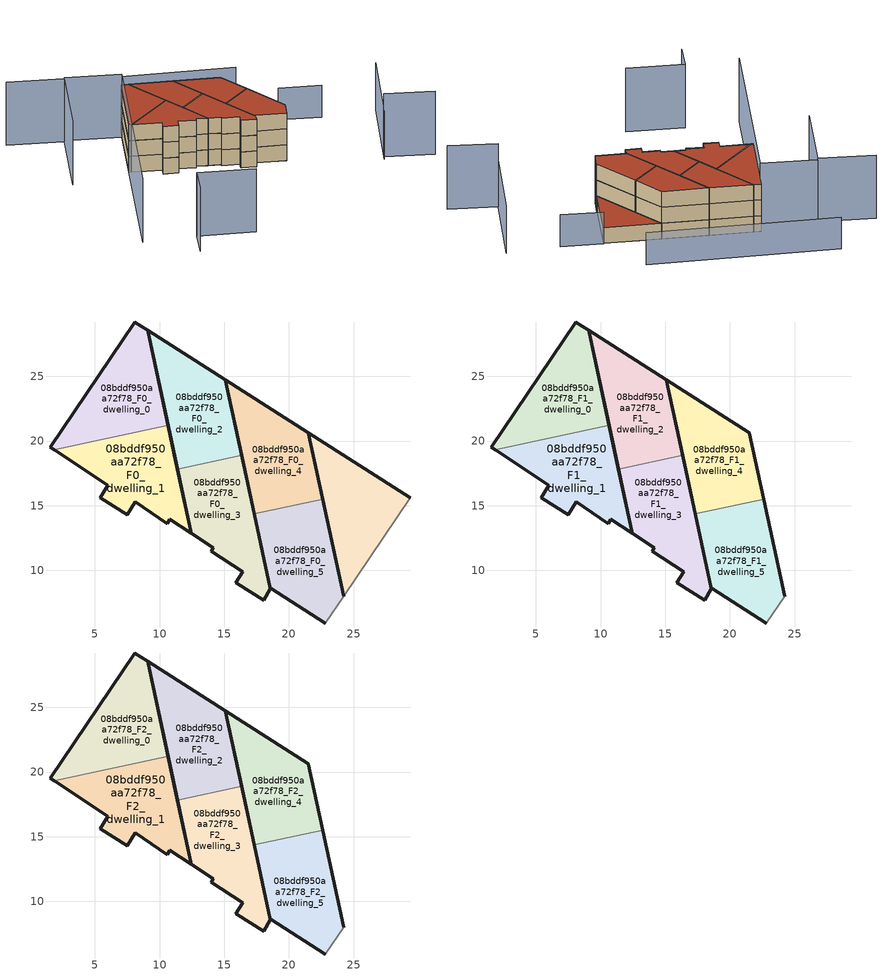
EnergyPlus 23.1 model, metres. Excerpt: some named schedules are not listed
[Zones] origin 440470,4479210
08bddf950aa72f78_F0_dwelling_0
 floor ground (EU_floor_Construction): 10.66,21.21 9.07,28.57 8.08,29.21 1.55,19.51 1.84,19.32 z0
 wall outside (EU_wall_Construction): 1.84,19.32 1.55,19.51 8.08,29.21 9.07,28.57 10.66,21.21 z0:3
 wall to 08bddf950aa72f78_F0_dwelling_1 (EU_wall_Construction): 10.66,21.21 1.84,19.32 z0:3
08bddf950aa72f78_F0_dwelling_1
 floor ground (EU_floor_Construction): 12.45,12.87 10.66,21.21 1.84,19.32 6,16.57 5.4,15.62 7.5,14.3 8.11,15.3 10.58,13.62 10.79,13.95 z0
 wall outside (EU_wall_Construction): 10.66,21.21 12.45,12.87 10.79,13.95 10.58,13.62 8.11,15.3 7.5,14.3 5.4,15.62 6,16.57 1.84,19.32 z0:3
08bddf950aa72f78_F0_dwelling_2
 floor ground (EU_floor_Construction): 16.34,18.91 15.08,24.73 9.07,28.57 11.38,17.84 z0
 wall outside (EU_wall_Construction): 11.38,17.84 9.07,28.57 15.08,24.73 16.34,18.91 z0:3
 wall to 08bddf950aa72f78_F0_dwelling_3 (EU_wall_Construction): 16.34,18.91 11.38,17.84 z0:3
08bddf950aa72f78_F0_dwelling_3
 floor ground (EU_floor_Construction): 18.05,7.68 18.56,8.57 16.34,18.91 11.38,17.84 12.45,12.87 14.15,11.76 13.98,11.48 16.43,9.9 15.89,9.04 15.98,8.99 z0
 wall outside (EU_wall_Construction): 16.34,18.91 18.56,8.57 18.05,7.68 15.98,8.99 15.89,9.04 16.43,9.9 13.98,11.48 14.15,11.76 12.45,12.87 11.38,17.84 z0:3
08bddf950aa72f78_F0_dwelling_4
 floor ground (EU_floor_Construction): 22.61,15.5 21.5,20.63 15.08,24.73 17.31,14.37 z0
 wall outside (EU_wall_Construction): 17.31,14.37 15.08,24.73 21.5,20.63 22.61,15.5 z0:3
 wall to 08bddf950aa72f78_F0_dwelling_5 (EU_wall_Construction): 22.61,15.5 17.31,14.37 z0:3
08bddf950aa72f78_F0_dwelling_5
 floor ground (EU_floor_Construction): 22.82,5.93 24.22,8 22.61,15.5 17.31,14.37 18.56,8.57 18.59,8.63 z0
 wall outside (EU_wall_Construction): 22.82,5.93 18.59,8.63 18.56,8.57 17.31,14.37 / 22.61,15.5 24.22,8 z0:3
 wall adiabatic (EU_wall_Construction): 24.22,8 22.82,5.93 z0:3
08bddf950aa72f78_F0_dwelling_6
 floor ground (EU_floor_Construction): 24.22,8 29.38,15.61 21.5,20.63 z0
 wall outside (EU_wall_Construction): 24.22,8 21.5,20.63 29.38,15.61 z0:3
 wall adiabatic (EU_wall_Construction): 29.38,15.61 24.22,8 z0:3
 roof outside (EU_roof_Construction): 29.38,15.61 24.22,8 21.5,20.63 z3
08bddf950aa72f78_F1_dwelling_0
 floor to 08bddf950aa72f78_F0_dwelling_0 (EU_floor_Construction): 10.66,21.21 9.07,28.57 8.08,29.21 1.55,19.51 1.84,19.32 z3
 wall outside (EU_wall_Construction): 1.84,19.32 1.55,19.51 8.08,29.21 9.07,28.57 10.66,21.21 z3:6
 wall to 08bddf950aa72f78_F1_dwelling_1 (EU_wall_Construction): 10.66,21.21 1.84,19.32 z3:6
08bddf950aa72f78_F1_dwelling_1
 floor to 08bddf950aa72f78_F0_dwelling_1 (EU_floor_Construction): 12.45,12.87 10.66,21.21 1.84,19.32 6,16.57 5.4,15.62 7.5,14.3 8.11,15.3 10.58,13.62 10.79,13.95 z3
 wall outside (EU_wall_Construction): 10.66,21.21 12.45,12.87 10.79,13.95 10.58,13.62 8.11,15.3 7.5,14.3 5.4,15.62 6,16.57 1.84,19.32 z3:6
08bddf950aa72f78_F1_dwelling_2
 floor to 08bddf950aa72f78_F0_dwelling_2 (EU_floor_Construction): 16.34,18.91 15.08,24.73 9.07,28.57 11.38,17.84 z3
 wall outside (EU_wall_Construction): 11.38,17.84 9.07,28.57 15.08,24.73 16.34,18.91 z3:6
 wall to 08bddf950aa72f78_F1_dwelling_3 (EU_wall_Construction): 16.34,18.91 11.38,17.84 z3:6
08bddf950aa72f78_F1_dwelling_3
 floor to 08bddf950aa72f78_F0_dwelling_3 (EU_floor_Construction): 18.05,7.68 18.56,8.57 16.34,18.91 11.38,17.84 12.45,12.87 14.15,11.76 13.98,11.48 16.43,9.9 15.89,9.04 15.98,8.99 z3
 wall outside (EU_wall_Construction): 16.34,18.91 18.56,8.57 18.05,7.68 15.98,8.99 15.89,9.04 16.43,9.9 13.98,11.48 14.15,11.76 12.45,12.87 11.38,17.84 z3:6
08bddf950aa72f78_F1_dwelling_4
 floor to 08bddf950aa72f78_F0_dwelling_4 (EU_floor_Construction): 22.61,15.5 21.5,20.63 15.08,24.73 17.31,14.37 z3
 wall outside (EU_wall_Construction): 17.31,14.37 15.08,24.73 21.5,20.63 22.61,15.5 z3:6
 wall to 08bddf950aa72f78_F1_dwelling_5 (EU_wall_Construction): 22.61,15.5 17.31,14.37 z3:6
08bddf950aa72f78_F1_dwelling_5
 floor to 08bddf950aa72f78_F0_dwelling_5 (EU_floor_Construction): 22.82,5.93 24.22,8 22.61,15.5 17.31,14.37 18.56,8.57 18.59,8.63 z3
 wall outside (EU_wall_Construction): 22.82,5.93 18.59,8.63 18.56,8.57 17.31,14.37 / 22.61,15.5 24.22,8 z3:6
 wall adiabatic (EU_wall_Construction): 24.22,8 22.82,5.93 z3:6
08bddf950aa72f78_F2_dwelling_0
 floor to 08bddf950aa72f78_F1_dwelling_0 (EU_floor_Construction): 10.66,21.21 9.07,28.57 8.08,29.21 1.55,19.51 1.84,19.32 z6
 wall outside (EU_wall_Construction): 1.84,19.32 1.55,19.51 8.08,29.21 9.07,28.57 10.66,21.21 z6:9
 wall to 08bddf950aa72f78_F2_dwelling_1 (EU_wall_Construction): 10.66,21.21 1.84,19.32 z6:9
 roof outside (EU_roof_Construction): 9.07,28.57 10.66,21.21 1.84,19.32 1.55,19.51 8.08,29.21 z9
08bddf950aa72f78_F2_dwelling_1
 floor to 08bddf950aa72f78_F1_dwelling_1 (EU_floor_Construction): 12.45,12.87 10.66,21.21 1.84,19.32 6,16.57 5.4,15.62 7.5,14.3 8.11,15.3 10.58,13.62 10.79,13.95 z6
 wall outside (EU_wall_Construction): 10.66,21.21 12.45,12.87 10.79,13.95 10.58,13.62 8.11,15.3 7.5,14.3 5.4,15.62 6,16.57 1.84,19.32 z6:9
 roof outside (EU_roof_Construction): 10.66,21.21 12.45,12.87 10.79,13.95 10.58,13.62 8.11,15.3 7.5,14.3 5.4,15.62 6,16.57 1.84,19.32 z9
08bddf950aa72f78_F2_dwelling_2
 floor to 08bddf950aa72f78_F1_dwelling_2 (EU_floor_Construction): 16.34,18.91 15.08,24.73 9.07,28.57 11.38,17.84 z6
 wall outside (EU_wall_Construction): 11.38,17.84 9.07,28.57 15.08,24.73 16.34,18.91 z6:9
 wall to 08bddf950aa72f78_F2_dwelling_3 (EU_wall_Construction): 16.34,18.91 11.38,17.84 z6:9
 roof outside (EU_roof_Construction): 15.08,24.73 16.34,18.91 11.38,17.84 9.07,28.57 z9
08bddf950aa72f78_F2_dwelling_3
 floor to 08bddf950aa72f78_F1_dwelling_3 (EU_floor_Construction): 18.05,7.68 18.56,8.57 16.34,18.91 11.38,17.84 12.45,12.87 14.15,11.76 13.98,11.48 16.43,9.9 15.89,9.04 15.98,8.99 z6
 wall outside (EU_wall_Construction): 16.34,18.91 18.56,8.57 18.05,7.68 15.98,8.99 15.89,9.04 16.43,9.9 13.98,11.48 14.15,11.76 12.45,12.87 11.38,17.84 z6:9
 roof outside (EU_roof_Construction): 16.34,18.91 18.56,8.57 18.05,7.68 15.98,8.99 15.89,9.04 16.43,9.9 13.98,11.48 14.15,11.76 12.45,12.87 11.38,17.84 z9
08bddf950aa72f78_F2_dwelling_4
 floor to 08bddf950aa72f78_F1_dwelling_4 (EU_floor_Construction): 22.61,15.5 21.5,20.63 15.08,24.73 17.31,14.37 z6
 wall outside (EU_wall_Construction): 17.31,14.37 15.08,24.73 21.5,20.63 22.61,15.5 z6:9
 wall to 08bddf950aa72f78_F2_dwelling_5 (EU_wall_Construction): 22.61,15.5 17.31,14.37 z6:9
 roof outside (EU_roof_Construction): 21.5,20.63 22.61,15.5 17.31,14.37 15.08,24.73 z9
08bddf950aa72f78_F2_dwelling_5
 floor to 08bddf950aa72f78_F1_dwelling_5 (EU_floor_Construction): 22.82,5.93 24.22,8 22.61,15.5 17.31,14.37 18.56,8.57 18.59,8.63 z6
 wall outside (EU_wall_Construction): 22.82,5.93 18.59,8.63 18.56,8.57 17.31,14.37 / 22.61,15.5 24.22,8 z6:9
 wall adiabatic (EU_wall_Construction): 24.22,8 22.82,5.93 z6:9
 roof outside (EU_roof_Construction): 22.61,15.5 24.22,8 22.82,5.93 18.59,8.63 18.56,8.57 17.31,14.37 z9
shading: 35.21,-3.19 41.87,-7.9 / -4.51,-5.06 -2.13,-1.42 / -2.13,-1.42 5.81,-6.6 / -0.38,33.09 7.24,27.93 / 7.24,27.93 -9.75,2.81 / -8.22,38.04 -0.53,32.8 / -0.53,32.8 -7.51,22.56 z0:12; 34.83,-3.73 42.94,7.85 z0:9; 29.41,15.78 35.17,11.89 / 28.16,24.65 1.7,41.19 z0:6
[Building]
EU S2 Campaign: North Axis=0; Terrain=City; Solar Distribution=FullExterior
[Site:Location]
Madrid: Latitude=40.5; Longitude=-3.5; Time Zone=1; Elevation=609
[SizingPeriod:WeatherFileDays]
AnnualSizingPeriod: Begin Month=1; Begin Day of Month=1; End Month=12; End Day of Month=31; Day of Week for Start Day=Monday; Use Weather File Daylight Saving Period=No; Use Weather File Rain and Snow Indicators=No
[MATERIAL]
EU_InternalMass_Material: Roughness=MediumRough; Thickness=0.1; Conductivity=1; Density=1800; Specific Heat=900; Thermal Absorptance=0.9; Solar Absorptance=0.7; Visible Absorptance=0.7
[MATERIAL:NOMASS] Roughness=MediumRough; Thermal Absorptance=0.9; Solar Absorptance=0.7; Visible Absorptance=0.7
Name | Thermal Resistance
EU_wall_NoMass | 1.60022
EU_roof_NoMass | 1.57597
EU_floor_NoMass | 0.470652
[CONSTRUCTION]
EU_wall_Construction: EU_wall_NoMass
EU_roof_Construction: EU_roof_NoMass
EU_floor_Construction: EU_floor_NoMass
EU_InternalMass_Construction: EU_InternalMass_Material
[ZONE] Type=1; Multiplier=1; Ceiling Height=autocalculate; Floor Area=autocalculate; Part of Total Floor Area=Yes
Name | Volume
08bddf950aa72f78_F0_dwelling_0; 08bddf950aa72f78_F1_dwelling_0; 08bddf950aa72f78_F2_dwelling_0 | 128.746
08bddf950aa72f78_F0_dwelling_1; 08bddf950aa72f78_F1_dwelling_1; 08bddf950aa72f78_F2_dwelling_1 | 128.739
08bddf950aa72f78_F0_dwelling_2; 08bddf950aa72f78_F1_dwelling_2; 08bddf950aa72f78_F2_dwelling_2; 08bddf950aa72f78_F0_dwelling_3; 08bddf950aa72f78_F1_dwelling_3; 08bddf950aa72f78_F2_dwelling_3 | 128.751
08bddf950aa72f78_F0_dwelling_4; 08bddf950aa72f78_F1_dwelling_4; 08bddf950aa72f78_F2_dwelling_4 | 128.742
08bddf950aa72f78_F0_dwelling_5; 08bddf950aa72f78_F1_dwelling_5; 08bddf950aa72f78_F2_dwelling_5 | 128.745
08bddf950aa72f78_F0_dwelling_6 | 128.744
[INTERNALMASS] Construction=EU_InternalMass_Construction
Name | Zone or ZoneList | Surface Area
08bddf950aa72f78_F0_dwelling_0_EU_InternalMass | 08bddf950aa72f78_F0_dwelling_0 | 42.917
08bddf950aa72f78_F0_dwelling_1_EU_InternalMass | 08bddf950aa72f78_F0_dwelling_1 | 42.9134
08bddf950aa72f78_F0_dwelling_2_EU_InternalMass | 08bddf950aa72f78_F0_dwelling_2 | 42.916
08bddf950aa72f78_F0_dwelling_3_EU_InternalMass | 08bddf950aa72f78_F0_dwelling_3 | 42.9169
08bddf950aa72f78_F0_dwelling_4_EU_InternalMass | 08bddf950aa72f78_F0_dwelling_4 | 42.9134
08bddf950aa72f78_F0_dwelling_5_EU_InternalMass | 08bddf950aa72f78_F0_dwelling_5 | 42.9152
08bddf950aa72f78_F0_dwelling_6_EU_InternalMass | 08bddf950aa72f78_F0_dwelling_6 | 42.9149
08bddf950aa72f78_F1_dwelling_0_EU_InternalMass | 08bddf950aa72f78_F1_dwelling_0 | 50.0684
08bddf950aa72f78_F1_dwelling_1_EU_InternalMass | 08bddf950aa72f78_F1_dwelling_1 | 50.0662
08bddf950aa72f78_F1_dwelling_2_EU_InternalMass | 08bddf950aa72f78_F1_dwelling_2 | 50.072
08bddf950aa72f78_F1_dwelling_3_EU_InternalMass | 08bddf950aa72f78_F1_dwelling_3 | 50.0682
08bddf950aa72f78_F1_dwelling_4_EU_InternalMass | 08bddf950aa72f78_F1_dwelling_4 | 50.0657
08bddf950aa72f78_F1_dwelling_5_EU_InternalMass | 08bddf950aa72f78_F1_dwelling_5 | 50.0666
08bddf950aa72f78_F2_dwelling_0_EU_InternalMass | 08bddf950aa72f78_F2_dwelling_0 | 50.0684
08bddf950aa72f78_F2_dwelling_1_EU_InternalMass | 08bddf950aa72f78_F2_dwelling_1 | 50.0662
08bddf950aa72f78_F2_dwelling_2_EU_InternalMass | 08bddf950aa72f78_F2_dwelling_2 | 50.072
08bddf950aa72f78_F2_dwelling_3_EU_InternalMass | 08bddf950aa72f78_F2_dwelling_3 | 50.0682
08bddf950aa72f78_F2_dwelling_4_EU_InternalMass | 08bddf950aa72f78_F2_dwelling_4 | 50.0657
08bddf950aa72f78_F2_dwelling_5_EU_InternalMass | 08bddf950aa72f78_F2_dwelling_5 | 50.0666
[OTHEREQUIPMENT] Fuel Type=Electricity; Design Level Calculation Method=Watts/Area; Power per Zone Floor Area=1; Fraction Latent=0; Fraction Radiant=0; Fraction Lost=0; Carbon Dioxide Generation Rate=0; EndUse Subcategory=EU_Step8_InternalGains
Name | Zone or ZoneList or Space or SpaceList | Schedule
EU_Step8_InternalGain_08bddf950aa72f78_F0_dwelling_0_f000 | 08bddf950aa72f78_F0_dwelling_0 | EU_Step8_GainSchedule_08bddf950aa72f78_F0_dwelling_0_f000
EU_Step8_InternalGain_08bddf950aa72f78_F0_dwelling_1_f000 | 08bddf950aa72f78_F0_dwelling_1 | EU_Step8_GainSchedule_08bddf950aa72f78_F0_dwelling_1_f000
EU_Step8_InternalGain_08bddf950aa72f78_F0_dwelling_2_f000 | 08bddf950aa72f78_F0_dwelling_2 | EU_Step8_GainSchedule_08bddf950aa72f78_F0_dwelling_2_f000
EU_Step8_InternalGain_08bddf950aa72f78_F0_dwelling_3_f000 | 08bddf950aa72f78_F0_dwelling_3 | EU_Step8_GainSchedule_08bddf950aa72f78_F0_dwelling_3_f000
EU_Step8_InternalGain_08bddf950aa72f78_F0_dwelling_4_f000 | 08bddf950aa72f78_F0_dwelling_4 | EU_Step8_GainSchedule_08bddf950aa72f78_F0_dwelling_4_f000
EU_Step8_InternalGain_08bddf950aa72f78_F0_dwelling_5_f000 | 08bddf950aa72f78_F0_dwelling_5 | EU_Step8_GainSchedule_08bddf950aa72f78_F0_dwelling_5_f000
EU_Step8_InternalGain_08bddf950aa72f78_F0_dwelling_6_f000 | 08bddf950aa72f78_F0_dwelling_6 | EU_Step8_GainSchedule_08bddf950aa72f78_F0_dwelling_6_f000
EU_Step8_InternalGain_08bddf950aa72f78_F1_dwelling_0_f000 | 08bddf950aa72f78_F1_dwelling_0 | EU_Step8_GainSchedule_08bddf950aa72f78_F1_dwelling_0_f000
EU_Step8_InternalGain_08bddf950aa72f78_F1_dwelling_1_f000 | 08bddf950aa72f78_F1_dwelling_1 | EU_Step8_GainSchedule_08bddf950aa72f78_F1_dwelling_1_f000
EU_Step8_InternalGain_08bddf950aa72f78_F1_dwelling_2_f000 | 08bddf950aa72f78_F1_dwelling_2 | EU_Step8_GainSchedule_08bddf950aa72f78_F1_dwelling_2_f000
EU_Step8_InternalGain_08bddf950aa72f78_F1_dwelling_3_f000 | 08bddf950aa72f78_F1_dwelling_3 | EU_Step8_GainSchedule_08bddf950aa72f78_F1_dwelling_3_f000
EU_Step8_InternalGain_08bddf950aa72f78_F1_dwelling_4_f000 | 08bddf950aa72f78_F1_dwelling_4 | EU_Step8_GainSchedule_08bddf950aa72f78_F1_dwelling_4_f000
EU_Step8_InternalGain_08bddf950aa72f78_F1_dwelling_5_f000 | 08bddf950aa72f78_F1_dwelling_5 | EU_Step8_GainSchedule_08bddf950aa72f78_F1_dwelling_5_f000
EU_Step8_InternalGain_08bddf950aa72f78_F2_dwelling_0_f000 | 08bddf950aa72f78_F2_dwelling_0 | EU_Step8_GainSchedule_08bddf950aa72f78_F2_dwelling_0_f000
EU_Step8_InternalGain_08bddf950aa72f78_F2_dwelling_1_f000 | 08bddf950aa72f78_F2_dwelling_1 | EU_Step8_GainSchedule_08bddf950aa72f78_F2_dwelling_1_f000
EU_Step8_InternalGain_08bddf950aa72f78_F2_dwelling_2_f000 | 08bddf950aa72f78_F2_dwelling_2 | EU_Step8_GainSchedule_08bddf950aa72f78_F2_dwelling_2_f000
EU_Step8_InternalGain_08bddf950aa72f78_F2_dwelling_3_f000 | 08bddf950aa72f78_F2_dwelling_3 | EU_Step8_GainSchedule_08bddf950aa72f78_F2_dwelling_3_f000
EU_Step8_InternalGain_08bddf950aa72f78_F2_dwelling_4_f000 | 08bddf950aa72f78_F2_dwelling_4 | EU_Step8_GainSchedule_08bddf950aa72f78_F2_dwelling_4_f000
EU_Step8_InternalGain_08bddf950aa72f78_F2_dwelling_5_f000 | 08bddf950aa72f78_F2_dwelling_5 | EU_Step8_GainSchedule_08bddf950aa72f78_F2_dwelling_5_f000
[ZONEVENTILATION:DESIGNFLOWRATE] Schedule=EU_AlwaysOn; Design Flow Rate Calculation Method=AirChanges/Hour; Air Changes per Hour=0.480704; Ventilation Type=Natural; Fan Pressure Rise=0; Fan Total Efficiency=1; Constant Term Coefficient=1; Temperature Term Coefficient=0; Velocity Term Coefficient=0; Velocity Squared Term Coefficient=0; Minimum Indoor Temperature=-100; Maximum Indoor Temperature=100; Delta Temperature=-100; Minimum Outdoor Temperature=-100; Maximum Outdoor Temperature=100; Maximum Wind Speed=40
Name | Zone or ZoneList or Space or SpaceList
EU_ConstantAir_08bddf950aa72f78_F0_dwelling_0 | 08bddf950aa72f78_F0_dwelling_0
EU_ConstantAir_08bddf950aa72f78_F0_dwelling_1 | 08bddf950aa72f78_F0_dwelling_1
EU_ConstantAir_08bddf950aa72f78_F0_dwelling_2 | 08bddf950aa72f78_F0_dwelling_2
EU_ConstantAir_08bddf950aa72f78_F0_dwelling_3 | 08bddf950aa72f78_F0_dwelling_3
EU_ConstantAir_08bddf950aa72f78_F0_dwelling_4 | 08bddf950aa72f78_F0_dwelling_4
EU_ConstantAir_08bddf950aa72f78_F0_dwelling_5 | 08bddf950aa72f78_F0_dwelling_5
EU_ConstantAir_08bddf950aa72f78_F0_dwelling_6 | 08bddf950aa72f78_F0_dwelling_6
EU_ConstantAir_08bddf950aa72f78_F1_dwelling_0 | 08bddf950aa72f78_F1_dwelling_0
EU_ConstantAir_08bddf950aa72f78_F1_dwelling_1 | 08bddf950aa72f78_F1_dwelling_1
EU_ConstantAir_08bddf950aa72f78_F1_dwelling_2 | 08bddf950aa72f78_F1_dwelling_2
EU_ConstantAir_08bddf950aa72f78_F1_dwelling_3 | 08bddf950aa72f78_F1_dwelling_3
EU_ConstantAir_08bddf950aa72f78_F1_dwelling_4 | 08bddf950aa72f78_F1_dwelling_4
EU_ConstantAir_08bddf950aa72f78_F1_dwelling_5 | 08bddf950aa72f78_F1_dwelling_5
EU_ConstantAir_08bddf950aa72f78_F2_dwelling_0 | 08bddf950aa72f78_F2_dwelling_0
EU_ConstantAir_08bddf950aa72f78_F2_dwelling_1 | 08bddf950aa72f78_F2_dwelling_1
EU_ConstantAir_08bddf950aa72f78_F2_dwelling_2 | 08bddf950aa72f78_F2_dwelling_2
EU_ConstantAir_08bddf950aa72f78_F2_dwelling_3 | 08bddf950aa72f78_F2_dwelling_3
EU_ConstantAir_08bddf950aa72f78_F2_dwelling_4 | 08bddf950aa72f78_F2_dwelling_4
EU_ConstantAir_08bddf950aa72f78_F2_dwelling_5 | 08bddf950aa72f78_F2_dwelling_5
[HVACTEMPLATE:THERMOSTAT] Constant Heating Setpoint=20; Constant Cooling Setpoint=50
EU_HeatOnly_08bddf950aa72f78_F0_dwelling_0; EU_HeatOnly_08bddf950aa72f78_F0_dwelling_1; EU_HeatOnly_08bddf950aa72f78_F0_dwelling_2; EU_HeatOnly_08bddf950aa72f78_F0_dwelling_3; EU_HeatOnly_08bddf950aa72f78_F0_dwelling_4; EU_HeatOnly_08bddf950aa72f78_F0_dwelling_5; EU_HeatOnly_08bddf950aa72f78_F0_dwelling_6; EU_HeatOnly_08bddf950aa72f78_F1_dwelling_0; EU_HeatOnly_08bddf950aa72f78_F1_dwelling_1; EU_HeatOnly_08bddf950aa72f78_F1_dwelling_2; EU_HeatOnly_08bddf950aa72f78_F1_dwelling_3; EU_HeatOnly_08bddf950aa72f78_F1_dwelling_4; EU_HeatOnly_08bddf950aa72f78_F1_dwelling_5; EU_HeatOnly_08bddf950aa72f78_F2_dwelling_0; EU_HeatOnly_08bddf950aa72f78_F2_dwelling_1; EU_HeatOnly_08bddf950aa72f78_F2_dwelling_2; EU_HeatOnly_08bddf950aa72f78_F2_dwelling_3; EU_HeatOnly_08bddf950aa72f78_F2_dwelling_4; EU_HeatOnly_08bddf950aa72f78_F2_dwelling_5
[HVACTEMPLATE:ZONE:IDEALLOADSAIRSYSTEM] System Availability Schedule=EU_AlwaysOn; Maximum Heating Supply Air Temperature=50; Minimum Cooling Supply Air Temperature=13; Maximum Heating Supply Air Humidity Ratio=0.0156; Minimum Cooling Supply Air Humidity Ratio=0.0077; Heating Limit=NoLimit; Cooling Limit=NoLimit; Heating Availability Schedule=EU_AlwaysOn; Cooling Availability Schedule=EU_CoolingOff; Dehumidification Control Type=ConstantSensibleHeatRatio; Cooling Sensible Heat Ratio=0.7; Dehumidification Setpoint=60; Humidification Control Type=None; Humidification Setpoint=30; Outdoor Air Method=None; Outdoor Air Flow Rate per Person=0.00944; Outdoor Air Flow Rate per Zone Floor Area=0; Outdoor Air Flow Rate per Zone=0; Demand Controlled Ventilation Type=None; Outdoor Air Economizer Type=NoEconomizer; Heat Recovery Type=None; Sensible Heat Recovery Effectiveness=0.7; Latent Heat Recovery Effectiveness=0.65
Name | Template Thermostat
08bddf950aa72f78_F0_dwelling_0 | EU_HeatOnly_08bddf950aa72f78_F0_dwelling_0
08bddf950aa72f78_F0_dwelling_1 | EU_HeatOnly_08bddf950aa72f78_F0_dwelling_1
08bddf950aa72f78_F0_dwelling_2 | EU_HeatOnly_08bddf950aa72f78_F0_dwelling_2
08bddf950aa72f78_F0_dwelling_3 | EU_HeatOnly_08bddf950aa72f78_F0_dwelling_3
08bddf950aa72f78_F0_dwelling_4 | EU_HeatOnly_08bddf950aa72f78_F0_dwelling_4
08bddf950aa72f78_F0_dwelling_5 | EU_HeatOnly_08bddf950aa72f78_F0_dwelling_5
08bddf950aa72f78_F0_dwelling_6 | EU_HeatOnly_08bddf950aa72f78_F0_dwelling_6
08bddf950aa72f78_F1_dwelling_0 | EU_HeatOnly_08bddf950aa72f78_F1_dwelling_0
08bddf950aa72f78_F1_dwelling_1 | EU_HeatOnly_08bddf950aa72f78_F1_dwelling_1
08bddf950aa72f78_F1_dwelling_2 | EU_HeatOnly_08bddf950aa72f78_F1_dwelling_2
08bddf950aa72f78_F1_dwelling_3 | EU_HeatOnly_08bddf950aa72f78_F1_dwelling_3
08bddf950aa72f78_F1_dwelling_4 | EU_HeatOnly_08bddf950aa72f78_F1_dwelling_4
08bddf950aa72f78_F1_dwelling_5 | EU_HeatOnly_08bddf950aa72f78_F1_dwelling_5
08bddf950aa72f78_F2_dwelling_0 | EU_HeatOnly_08bddf950aa72f78_F2_dwelling_0
08bddf950aa72f78_F2_dwelling_1 | EU_HeatOnly_08bddf950aa72f78_F2_dwelling_1
08bddf950aa72f78_F2_dwelling_2 | EU_HeatOnly_08bddf950aa72f78_F2_dwelling_2
